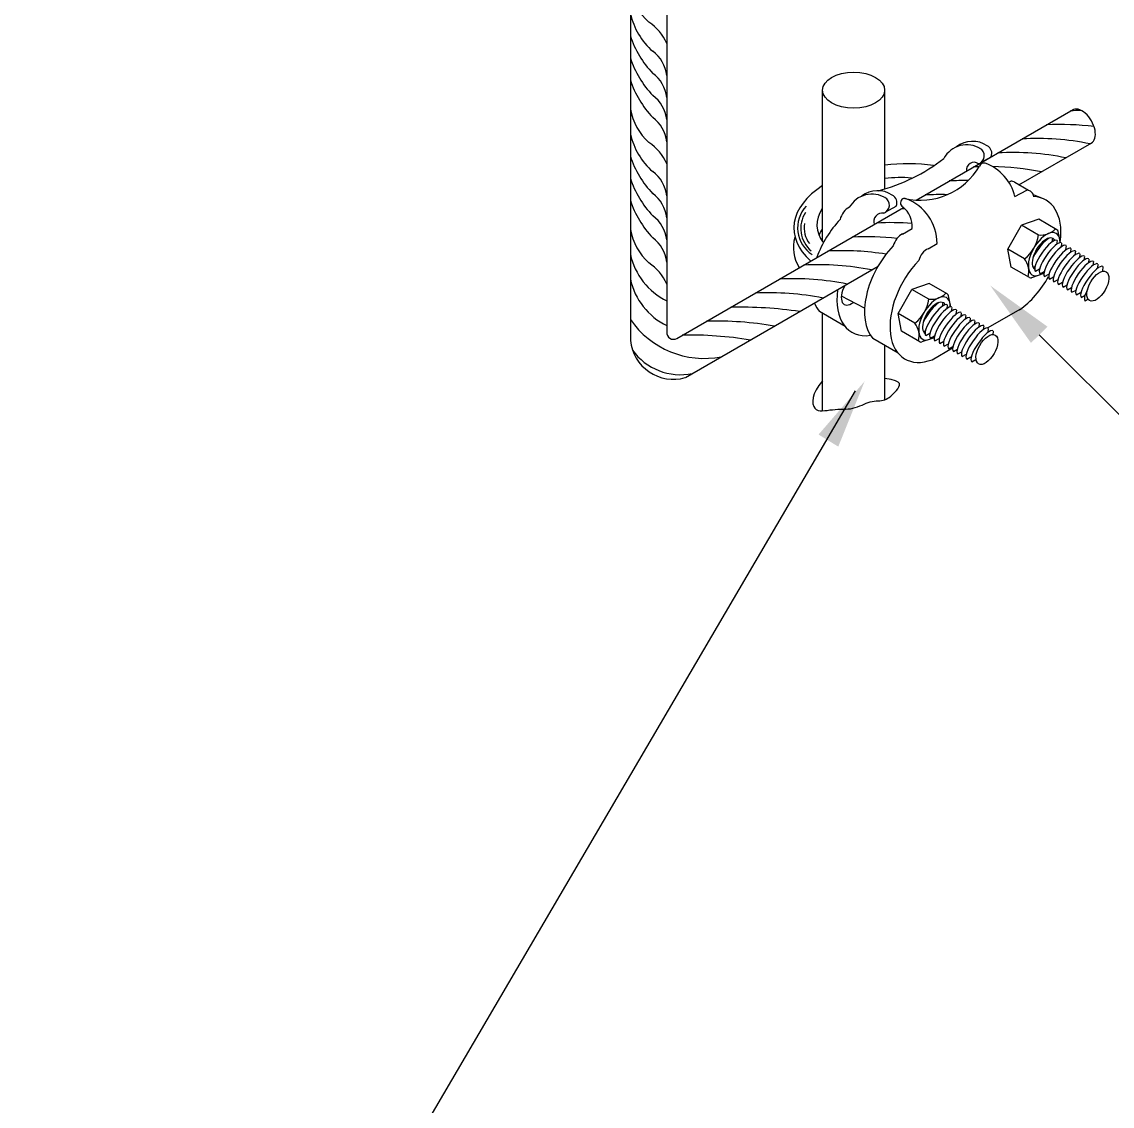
# Model space of a CAD drawing. Header units: millimetres. Extents: x -6623.4 to -6596.1, y -4703.2 to -4682.1.
# Drawn here: x -6608.373 to -6605.232, y -4696.61 to -4693.489 of the extents above; entities that cross this region are included whole.
import ezdxf

# ---------------------------------------------------------------- set-up
doc = ezdxf.new("R2010")
doc.units = ezdxf.units.MM
doc.header["$LTSCALE"] = 10
doc.layers.add('Termotécnica', color=7, linetype='Continuous')

msp = doc.modelspace()

# ---------------------------------------------------------------- linework, layer by layer
at = {"layer": 'Termotécnica', "color": 2}
for p, q in [((-6606.5147, -4692.675), (-6606.5147, -4694.3854)), ((-6606.6198, -4692.7134), (-6606.6198, -4694.406)), ((-6606.0662, -4694.1209), (-6606.0662, -4693.6865)), ((-6605.8871, -4693.9695), (-6605.8871, -4693.6865)), ((-6605.8871, -4693.9695), (-6605.8871, -4693.6865)), ((-6605.7962, -4694.0016), (-6605.3441, -4693.7406)), ((-6605.5007, -4693.958), (-6605.2908, -4693.8368)), ((-6606.4861, -4694.3999), (-6605.8333, -4694.023)), ((-6605.4433, -4694.0568), (-6605.4929, -4694.074)), ((-6605.3911, -4694.087), (-6605.4433, -4694.0568)), ((-6605.5326, -4694.1428), (-6605.4929, -4694.074)), ((-6605.4441, -4694.1024), (-6605.4929, -4694.074)), ((-6605.3811, -4694.1243), (-6605.3872, -4694.0924)), ((-6605.4041, -4694.1117), (-6605.4055, -4694.1224)), ((-6605.4041, -4694.1117), (-6605.4055, -4694.1224)), ((-6605.3909, -4694.1182), (-6605.3925, -4694.1299)), ((-6605.3779, -4694.1257), (-6605.3794, -4694.1375)), ((-6605.4841, -4694.1708), (-6605.5326, -4694.1428)), ((-6605.5227, -4694.1944), (-6605.5326, -4694.1428)), ((-6605.3648, -4694.1333), (-6605.3662, -4694.1439)), ((-6605.3507, -4694.1412), (-6605.3521, -4694.1518)), ((-6605.338, -4694.1488), (-6605.3394, -4694.1594)), ((-6605.3249, -4694.1564), (-6605.3263, -4694.167)), ((-6606.4612, -4694.5126), (-6605.9063, -4694.1922)), ((-6605.4705, -4694.2245), (-6605.5227, -4694.1944)), ((-6605.4596, -4694.1956), (-6605.4539, -4694.1924)), ((-6605.4596, -4694.1956), (-6605.4539, -4694.1924)), ((-6605.3119, -4694.164), (-6605.3132, -4694.1746)), ((-6605.2991, -4694.1714), (-6605.3004, -4694.1821)), ((-6605.2862, -4694.1789), (-6605.2876, -4694.1895)), ((-6605.2731, -4694.1861), (-6605.2745, -4694.1968)), ((-6605.2585, -4694.193), (-6605.2601, -4694.2068)), ((-6605.4288, -4694.213), (-6605.4639, -4694.2252)), ((-6605.4526, -4694.2066), (-6605.4409, -4694.1999)), ((-6605.4395, -4694.2141), (-6605.4278, -4694.2075)), ((-6605.4265, -4694.2217), (-6605.4147, -4694.215)), ((-6605.4124, -4694.2296), (-6605.4006, -4694.223)), ((-6605.7592, -4694.2418), (-6605.8089, -4694.259)), ((-6605.707, -4694.272), (-6605.7592, -4694.2418)), ((-6605.3997, -4694.2372), (-6605.388, -4694.2306)), ((-6605.3866, -4694.2448), (-6605.3749, -4694.2382)), ((-6605.3735, -4694.2524), (-6605.3618, -4694.2458)), ((-6605.3607, -4694.2599), (-6605.349, -4694.2532)), ((-6605.9452, -4694.3132), (-6606.0119, -4694.2781)), ((-6605.8485, -4694.3278), (-6605.8089, -4694.259)), ((-6605.76, -4694.2874), (-6605.8089, -4694.259)), ((-6605.697, -4694.3093), (-6605.7032, -4694.2773)), ((-6605.3479, -4694.2673), (-6605.3361, -4694.2606)), ((-6605.3348, -4694.2746), (-6605.323, -4694.2679)), ((-6605.3212, -4694.2818), (-6605.3094, -4694.2751)), ((-6605.3097, -4694.292), (-6605.3015, -4694.2864)), ((-6605.7201, -4694.2966), (-6605.7215, -4694.3074)), ((-6605.7069, -4694.3032), (-6605.7084, -4694.3149)), ((-6605.6938, -4694.3107), (-6605.6953, -4694.3224)), ((-6605.6807, -4694.3182), (-6605.6821, -4694.3289)), ((-6606.0662, -4694.6083), (-6606.0662, -4694.328)), ((-6605.8, -4694.3558), (-6605.8485, -4694.3278)), ((-6605.8386, -4694.3793), (-6605.8485, -4694.3278)), ((-6605.6666, -4694.3262), (-6605.668, -4694.3368)), ((-6605.654, -4694.3338), (-6605.6553, -4694.3444)), ((-6605.6409, -4694.3414), (-6605.6423, -4694.352)), ((-6605.6278, -4694.349), (-6605.6292, -4694.3596)), ((-6605.7864, -4694.4095), (-6605.8386, -4694.3793)), ((-6605.7755, -4694.3806), (-6605.7699, -4694.3774)), ((-6605.615, -4694.3564), (-6605.6164, -4694.3671)), ((-6605.6021, -4694.3639), (-6605.6035, -4694.3745)), ((-6605.589, -4694.3711), (-6605.5904, -4694.3818)), ((-6605.5747, -4694.3788), (-6605.5761, -4694.3894)), ((-6605.7447, -4694.398), (-6605.7798, -4694.4101)), ((-6605.7685, -4694.3916), (-6605.7568, -4694.3849)), ((-6605.7555, -4694.3991), (-6605.7437, -4694.3925)), ((-6605.7424, -4694.4067), (-6605.7307, -4694.4)), ((-6605.7283, -4694.4146), (-6605.7166, -4694.4079)), ((-6604.8399, -4694.9918), (-6605.4421, -4694.3895)), ((-6605.8871, -4694.5766), (-6605.8871, -4694.4202)), ((-6605.7156, -4694.4222), (-6605.7039, -4694.4155)), ((-6605.7025, -4694.4298), (-6605.6908, -4694.4231)), ((-6605.6895, -4694.4374), (-6605.6777, -4694.4307)), ((-6605.6767, -4694.4448), (-6605.6649, -4694.4382)), ((-6605.6638, -4694.4523), (-6605.652, -4694.4456)), ((-6605.6507, -4694.4595), (-6605.639, -4694.4529)), ((-6605.6364, -4694.4672), (-6605.6247, -4694.4605)), ((-6608.3727, -4698.6466), (-6605.971, -4694.5504))]:
    msp.add_line(p, q, dxfattribs=at)
at = {"layer": 'Termotécnica', "color": 3}
for p, q in [((-6605.6102, -4693.894), (-6605.5805, -4693.877)), ((-6605.5298, -4693.9501), (-6605.5243, -4693.9472)), ((-6605.5121, -4693.9915), (-6605.4778, -4693.9736)), ((-6605.4734, -4693.9738), (-6605.512, -4693.9515)), ((-6605.43, -4693.9984), (-6605.4588, -4693.9867)), ((-6605.8836, -4694.036), (-6605.8538, -4694.019)), ((-6605.8361, -4694.0994), (-6605.808, -4694.0832)), ((-6605.7624, -4694.1417), (-6605.7362, -4694.1266)), ((-6605.3787, -4694.1367), (-6605.3791, -4694.1349)), ((-6605.6946, -4694.3217), (-6605.695, -4694.3199)), ((-6605.5915, -4694.3699), (-6605.4953, -4694.3152)), ((-6606.0009, -4694.3657), (-6606.0752, -4694.3228)), ((-6605.848, -4694.4426), (-6605.9218, -4694.4005)), ((-6605.7505, -4694.4613), (-6605.6915, -4694.4273))]:
    msp.add_line(p, q, dxfattribs=at)
at = {"layer": 'Termotécnica', "color": 2}
msp.add_lwpolyline([(-6606.0662, -4694.5217), (-6606.0769, -4694.5351), (-6606.0848, -4694.5478), (-6606.0902, -4694.5596), (-6606.0934, -4694.5705), (-6606.0945, -4694.5802), (-6606.0939, -4694.5886), (-6606.0918, -4694.5956), (-6606.0885, -4694.601), (-6606.0843, -4694.6048), (-6606.0792, -4694.6071), (-6606.0734, -4694.6082), (-6606.0669, -4694.6084), (-6606.06, -4694.6079), (-6606.0528, -4694.607), (-6606.0453, -4694.606), (-6606.0377, -4694.6051), (-6606.0301, -4694.6045), (-6606.0225, -4694.6041), (-6606.0149, -4694.604), (-6606.0074, -4694.6038), (-6606.0001, -4694.6035), (-6605.9928, -4694.6031), (-6605.9857, -4694.6023), (-6605.9787, -4694.601), (-6605.9719, -4694.5992), (-6605.9653, -4694.597), (-6605.9589, -4694.5945), (-6605.9526, -4694.5918), (-6605.9465, -4694.5892), (-6605.9405, -4694.5867), (-6605.9346, -4694.5845), (-6605.9289, -4694.5827), (-6605.9232, -4694.5814), (-6605.9176, -4694.5806), (-6605.9122, -4694.58), (-6605.9069, -4694.5796), (-6605.9017, -4694.5792), (-6605.8967, -4694.5787), (-6605.8918, -4694.5778), (-6605.8872, -4694.5766), (-6605.8827, -4694.5748), (-6605.8784, -4694.5724), (-6605.8741, -4694.5696), (-6605.87, -4694.5663), (-6605.8659, -4694.5627), (-6605.8619, -4694.5586), (-6605.8578, -4694.5543), (-6605.8536, -4694.5496), (-6605.8495, -4694.5448), (-6605.8461, -4694.5398), (-6605.8443, -4694.5349), (-6605.8448, -4694.5301), (-6605.8486, -4694.5257), (-6605.8563, -4694.5217), (-6605.8689, -4694.5183), (-6605.8871, -4694.5156)], dxfattribs=at)
at = {"layer": 'Termotécnica', "color": 1}
for centre, radius, start, end in [((-6606.4459, -4693.3602), 0.1771, 190.9192, 227.0962), ((-6606.4194, -4693.4192), 0.2056, 192.9298, 228.5768), ((-6606.6457, -4693.6097), 0.1436, 24.2345, 56.5253), ((-6606.3537, -4693.4436), 0.2794, 197.7362, 223.7705), ((-6606.3537, -4693.5072), 0.2794, 197.7362, 223.7705), ((-6606.6153, -4693.6551), 0.1014, 6.8823, 53.7676), ((-6606.3537, -4693.5707), 0.2794, 197.7362, 223.7705), ((-6606.6153, -4693.7187), 0.1014, 6.8823, 53.7676), ((-6606.6153, -4693.7822), 0.1014, 6.8823, 53.7676), ((-6606.4459, -4693.7066), 0.1771, 190.9192, 227.0962), ((-6605.3098, -4694.5339), 0.7901, 90.8084, 93.0308), ((-6606.6153, -4693.8458), 0.1014, 6.8823, 53.7676), ((-6605.3797, -4694.5743), 0.7901, 83.0216, 93.0308), ((-6606.4194, -4693.7656), 0.2056, 192.9298, 228.5768), ((-6606.6457, -4693.9561), 0.1436, 24.2345, 56.5253), ((-6605.4497, -4694.6147), 0.7901, 78.7653, 93.0308), ((-6606.3537, -4693.79), 0.2794, 197.7362, 223.7705), ((-6605.5196, -4694.655), 0.7901, 78.7653, 93.0308), ((-6605.5895, -4694.6954), 0.7901, 91.8669, 93.0308), ((-6605.5895, -4694.6954), 0.7901, 78.7653, 89.081), ((-6606.3537, -4693.8536), 0.2794, 197.7362, 223.7705), ((-6606.6153, -4694.0015), 0.1014, 6.8823, 53.7676), ((-6605.6594, -4694.7357), 0.7901, 89.0696, 93.0308), ((-6606.3537, -4693.9171), 0.2794, 197.7362, 223.7705), ((-6606.6153, -4694.065), 0.1014, 6.8823, 53.7676), ((-6605.7293, -4694.7761), 0.7901, 88.3957, 93.0308), ((-6606.0479, -4694.0819), 0.0904, 136.5351, 237.755), ((-6606.0432, -4694.0829), 0.0858, 147.6873, 229.4287), ((-6605.7992, -4694.8165), 0.7901, 92.173, 93.0308), ((-6606.6153, -4694.1286), 0.1014, 6.8823, 53.7676), ((-6606.0445, -4694.0813), 0.0749, 170.4215, 217.651), ((-6605.8691, -4694.8568), 0.7901, 85.599, 93.0308), ((-6606.4459, -4694.053), 0.1771, 190.9192, 227.0962), ((-6606.6153, -4694.1922), 0.1014, 6.8823, 53.7676), ((-6605.939, -4694.8972), 0.7901, 83.6379, 93.0308), ((-6606.4294, -4694.1166), 0.1948, 192.2409, 244.0096), ((-6606.009, -4694.9376), 0.7901, 80.8524, 93.0308), ((-6606.6457, -4694.3025), 0.1436, 24.2345, 56.5253), ((-6606.0789, -4694.9779), 0.7901, 78.7653, 93.0308), ((-6606.4294, -4694.1881), 0.1948, 192.2409, 244.0096), ((-6606.1488, -4695.0183), 0.7901, 78.7653, 93.0308), ((-6606.2187, -4695.0587), 0.7901, 78.7653, 93.0308), ((-6606.3131, -4695.6261), 1.3163, 82.0853, 90.7513), ((-6606.4068, -4694.1992), 0.2582, 214.4277, 281.0763), ((-6606.3763, -4695.3868), 1.0368, 80.4679, 91.3282), ((-6606.4462, -4695.4272), 1.0368, 80.4679, 91.3282), ((-6606.4754, -4694.3342), 0.1703, 215.6374, 281.5425)]:
    msp.add_arc(centre, radius, start, end, dxfattribs=at)
at = {"layer": 'Termotécnica', "color": 3}
for centre, radius, start, end in [((-6605.6507, -4693.9178), 0.0752, 58.1641, 151.2602), ((-6605.6339, -4693.9079), 0.0752, 56.1373, 128.18), ((-6605.6038, -4693.8676), 0.0251, 338.0473, 62.4737), ((-6605.6249, -4693.8743), 0.0246, 289.3874, 63.1801), ((-6606.0324, -4693.478), 0.5125, 284.2633, 308.0315), ((-6605.7841, -4693.8058), 0.1962, 256.6787, 330.077), ((-6605.63, -4693.9149), 0.022, 52.7096, 188.4701), ((-6605.601, -4693.9094), 0.0142, 76.7509, 156.2739), ((-6605.6451, -4694.024), 0.1369, 13.7323, 69.7684), ((-6605.9073, -4694.0499), 0.0752, 56.1373, 128.18), ((-6605.5221, -4693.9606), 0.0135, 42.1769, 99.564), ((-6605.4765, -4693.9921), 0.0185, 0.3231, 93.933), ((-6605.924, -4694.0594), 0.0748, 58.0351, 150.5007), ((-6605.8983, -4694.0163), 0.0246, 289.3874, 63.1801), ((-6605.8771, -4694.0096), 0.0251, 338.0473, 62.4737), ((-6605.828, -4694.0099), 0.0137, 120.7879, 237.7847), ((-6605.8302, -4694.0053), 0.00854, 58.8415, 123.3991), ((-6605.8732, -4694.1265), 0.1369, 359.9485, 69.7684), ((-6605.8814, -4694.0787), 0.0735, 356.4762, 51.1261), ((-6605.8938, -4694.064), 0.0248, 81.3979, 197.713)]:
    msp.add_arc(centre, radius, start, end, dxfattribs=at)
at = {"layer": 'Termotécnica', "color": 2}
for centre, radius, start, end in [((-6605.4378, -4694.0411), 0.0613, 263.8108, 314.501), ((-6605.395, -4694.0939), 0.00794, 10.8846, 60), ((-6605.5493, -4694.0873), 0.1059, 307.9969, 352.0248), ((-6605.5338, -4694.2071), 0.0615, 345.5818, 36.1065), ((-6605.4665, -4694.2176), 0.00794, 240, 289.1165), ((-6605.8652, -4694.2723), 0.1059, 307.9969, 352.0248), ((-6605.7537, -4694.2261), 0.0613, 263.8108, 314.501), ((-6605.711, -4694.2788), 0.00794, 10.8846, 60), ((-6606.4957, -4694.3834), 0.0191, 173.8446, 300.1375), ((-6605.8497, -4694.392), 0.0615, 345.5818, 36.1065), ((-6606.4959, -4694.393), 0.1246, 185.9784, 285.891), ((-6605.7824, -4694.4026), 0.00794, 240, 289.1165)]:
    msp.add_arc(centre, radius, start, end, dxfattribs=at)
for centre, major_axis, ratio in [((-6605.9768, -4693.6853), (-0.0894, 0), 0.5774), ((-6605.2732, -4694.2494), (-0.0239, -0.0414), 0.500279), ((-6605.5928, -4694.4319), (-0.0239, -0.0414), 0.500279)]:
    msp.add_ellipse(centre, major_axis=major_axis, ratio=ratio, dxfattribs=at)
for centre, major_axis, ratio, start_param, end_param in [((-6605.319, -4693.7897), (-0.0274, 0.0475), 0.576723, 3.108823, 6.313601), ((-6605.8307, -4694.0771), (0.3184, 0.0077), 0.564445, 1.288538, 1.735353), ((-6605.8479, -4694.0695), (0.2345, 0.0057), 0.564445, 1.394266, 1.724369), ((-6605.8307, -4694.0771), (-0.3181, -0.0077), 0.564918, 5.532197, 6.826018), ((-6605.8479, -4694.0695), (0.2345, 0.0057), 0.564445, 2.76214, 3.527351), ((-6605.8479, -4694.1279), (0.2345, 0.0057), 0.564445, 2.763318, 2.900153), ((-6605.4279, -4694.1574), (-0.0345, -0.0597), 0.500279, -3.871922, 0.848217), ((-6605.8319, -4694.1341), (0.3184, 0.0077), 0.564445, 2.959952, 3.451139), ((-6605.4279, -4694.1574), (-0.0259, -0.0448), 0.500279, 2.861531, 6.228609), ((-6605.7438, -4694.3424), (-0.0345, -0.0597), 0.500279, -3.871922, 0.848217), ((-6605.7438, -4694.3424), (-0.0259, -0.0448), 0.500279, 2.861531, 6.228609)]:
    msp.add_ellipse(centre, major_axis=major_axis, ratio=ratio, start_param=start_param, end_param=end_param, dxfattribs=at)
at = {"layer": 'Termotécnica', "color": 3}
for centre, major_axis, ratio, start_param, end_param in [((-6605.5196, -4694.169), (0.0969, 0.1674), 0.605501, 5.338245, 6.58995), ((-6605.9906, -4694.0534), (0.0179, 0.031), 0.61415, 0.696687, 2.049591), ((-6605.959, -4694.1748), (0.0958, 0.166), 0.605501, 1.180363, 1.858576), ((-6605.8376, -4694.1302), (0.0179, 0.031), 0.61415, 0.696687, 2.009837), ((-6605.8065, -4694.2508), (0.0958, 0.166), 0.605501, 1.175884, 2.925575), ((-6605.7642, -4694.1726), (0.0179, 0.031), 0.61415, 0.688811, 2.009837), ((-6605.7331, -4694.2932), (0.0958, 0.166), 0.605501, 1.175884, 3.777677), ((-6605.52, -4694.169), (0.0969, 0.1674), 0.605501, 4.057273, 4.750279), ((-6605.978, -4694.2576), (-0.0259, -0.0448), 0.500279, 4.794393, 7.156957), ((-6605.886, -4694.2164), (0.0958, 0.166), 0.605501, 2.156961, 3.594038), ((-6605.96, -4694.1731), (0.0958, 0.166), 0.605501, 2.703222, 2.925575)]:
    msp.add_ellipse(centre, major_axis=major_axis, ratio=ratio, start_param=start_param, end_param=end_param, dxfattribs=at)
at = {"layer": 'Termotécnica', "color": 1}
for centre, major_axis, ratio, start_param, end_param in [((-6605.4348, -4694.1544), (-0.0309, -0.0446), 0.279135, 3.653434, 5.169979), ((-6605.4348, -4694.1544), (-0.0309, -0.0446), 0.279135, 3.653434, 5.169979), ((-6605.4217, -4694.1625), (-0.031, -0.0445), 0.281547, 3.158868, 6.283185), ((-6605.4086, -4694.1696), (-0.031, -0.0445), 0.281547, 3.158868, 6.283185), ((-6605.3955, -4694.1771), (-0.031, -0.0445), 0.281547, 3.158868, 6.283185), ((-6605.3814, -4694.1851), (-0.031, -0.0445), 0.281547, 3.158868, 6.283185), ((-6605.3687, -4694.1927), (-0.031, -0.0445), 0.281547, 3.158868, 6.283185), ((-6605.3556, -4694.2003), (-0.031, -0.0445), 0.281547, 3.158868, 6.283185), ((-6605.3426, -4694.2079), (-0.031, -0.0445), 0.281547, 3.158868, 6.283185), ((-6605.3298, -4694.2153), (-0.031, -0.0445), 0.281547, 3.158868, 6.283185), ((-6605.3169, -4694.2228), (-0.031, -0.0445), 0.281547, 3.158868, 6.283185), ((-6605.3038, -4694.23), (-0.031, -0.0445), 0.281547, 3.158868, 6.283185), ((-6605.2895, -4694.2377), (-0.031, -0.0445), 0.281547, 3.158868, 6.283185), ((-6605.2799, -4694.2493), (0.0298, 0.0431), 0.279135, 1.992205, 3.141593), ((-6605.7507, -4694.3394), (-0.0309, -0.0446), 0.279135, 3.653434, 5.169979), ((-6605.7376, -4694.3475), (-0.031, -0.0445), 0.281547, 3.158868, 6.283185), ((-6605.7245, -4694.3546), (-0.031, -0.0445), 0.281547, 3.158868, 6.283185), ((-6605.7114, -4694.3621), (-0.031, -0.0445), 0.281547, 3.158868, 6.283185), ((-6605.6973, -4694.37), (-0.031, -0.0445), 0.281547, 3.158868, 6.283185), ((-6605.6847, -4694.3776), (-0.031, -0.0445), 0.281547, 3.158868, 6.283185), ((-6605.6716, -4694.3852), (-0.031, -0.0445), 0.281547, 3.158868, 6.283185), ((-6605.6585, -4694.3929), (-0.031, -0.0445), 0.281547, 3.158868, 6.283185), ((-6605.6457, -4694.4003), (-0.031, -0.0445), 0.281547, 3.158868, 6.283185), ((-6605.6328, -4694.4077), (-0.031, -0.0445), 0.281547, 3.158868, 6.283185), ((-6605.6197, -4694.415), (-0.031, -0.0445), 0.281547, 3.158868, 6.283185), ((-6605.6054, -4694.4226), (-0.031, -0.0445), 0.281547, 3.158868, 6.283185)]:
    msp.add_ellipse(centre, major_axis=major_axis, ratio=ratio, start_param=start_param, end_param=end_param, dxfattribs=at)
at = {"layer": 'Termotécnica', "color": 2}
for points in [[(-6605.4658, -4694.4131), (-6605.4185, -4694.366), (-6605.5834, -4694.2476)], [(-6606.0778, -4694.6767), (-6606.0209, -4694.7115), (-6605.945, -4694.5233)]]:
    msp.add_solid(points, dxfattribs=at)

doc.saveas('drawing.dxf')
